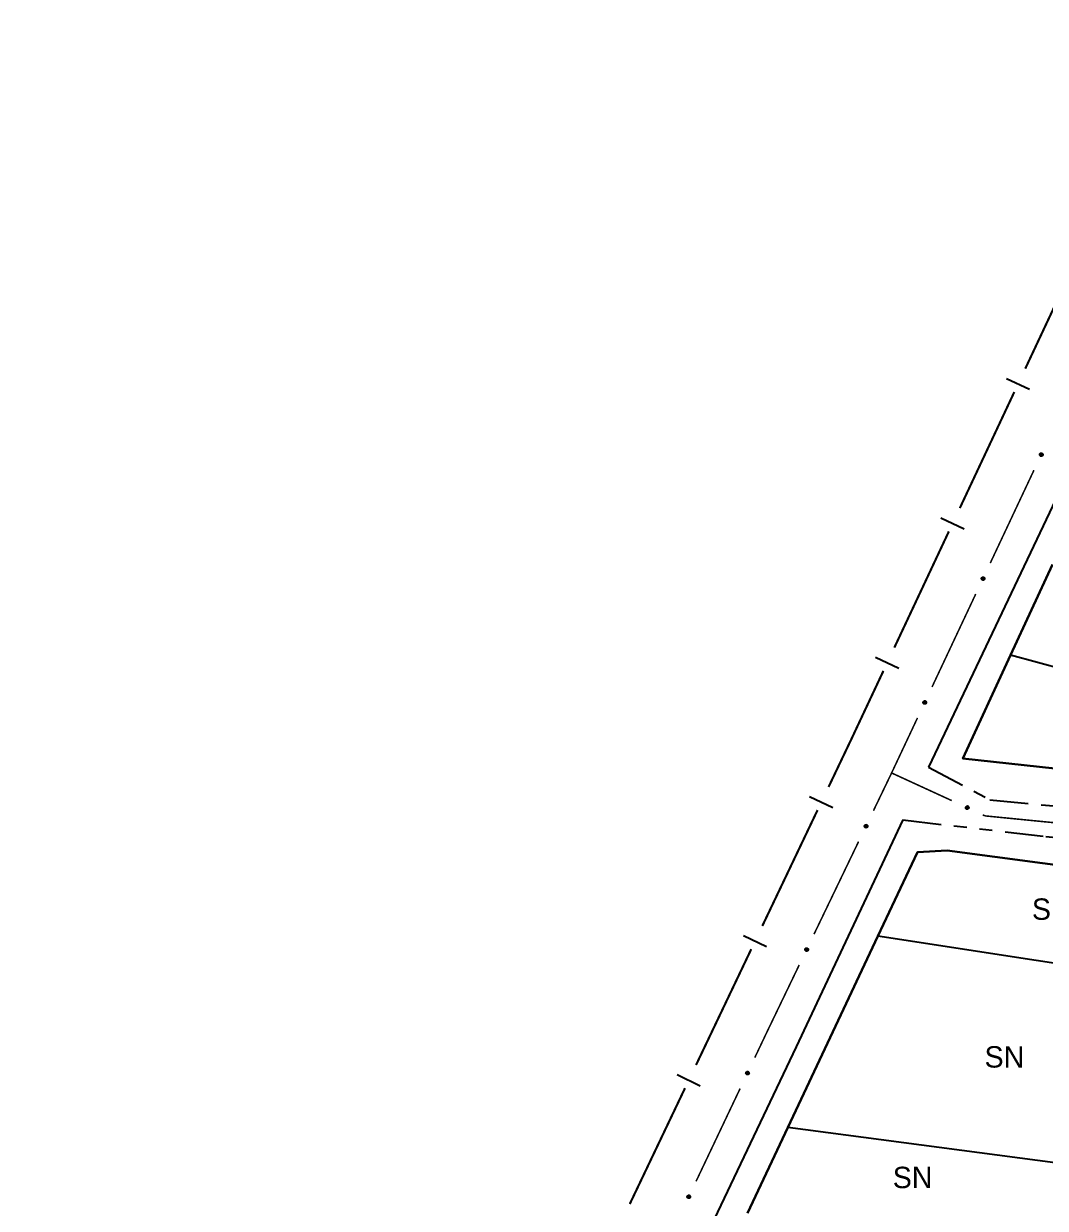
# Model space of a CAD drawing. Extents: x 203665 to 205970, y 4870865 to 4873745.
# Drawn here: x 203827.9 to 203947.2, y 4872736.4 to 4872874.8 of the extents above; entities that cross this region are included whole.
import ezdxf
from ezdxf.enums import TextEntityAlignment as Align

# ---------------------------------------------------------------- set-up
doc = ezdxf.new("R2010")
doc.units = 0
doc.header["$LTSCALE"] = 1.5
doc.header["$MEASUREMENT"] = 0
doc.linetypes.add('TRACO_25', pattern=[8, 3, -1, 1, -1, 1, -1])
for name, color, linetype in [('CD_MALHA_LOTES', 7, 'CONTINUOUS'), ('LM-LIM-SETORES-BAIRROS', 250, 'CONTINUOUS'), ('RU-QUADRA', 210, 'CONTINUOUS'), ('SV-EIXO-RUA-N-PAV', 6, 'CONTINUOUS'), ('SV-EIXO-RUA-PAV', 20, 'CONTINUOUS'), ('SV-RUA-NAO-PAV', 7, 'CONTINUOUS'), ('SV-RUA-PAVIM', 7, 'CONTINUOUS'), ('Th_NmrPort', 1, 'CONTINUOUS')]:
    doc.layers.add(name, color=color, linetype=linetype)

msp = doc.modelspace()

# ---------------------------------------------------------------- linework, layer by layer
at = {"layer": 'CD_MALHA_LOTES', "linetype": 'Continuous', "flags": 128}
for points in [[(203943.168592, 4872801.045672), (203948.072395, 4872811.631434)], [(203937.575021, 4872788.970916), (203943.168592, 4872801.045672)], [(203974.702334, 4872792.465136), (203943.168592, 4872801.045672)], [(203980.561879, 4872784.312844), (203937.575021, 4872788.970916)], [(203969.757067, 4872773.707985), (203935.757059, 4872778.219792), (203932.286352, 4872778.033494), (203927.663544, 4872768.21169)], [(203927.663544, 4872768.21169), (203917.138509, 4872745.849774)], [(203964.658147, 4872762.528245), (203927.663544, 4872768.21169)], [(203917.138509, 4872745.849774), (203912.422159, 4872735.829224)], [(203955.141769, 4872740.828418), (203917.138509, 4872745.849774)]]:
    msp.add_lwpolyline(points, dxfattribs=at)
at = {"layer": 'LM-LIM-SETORES-BAIRROS', "const_width": 0.25}
for points in [[(203944.882168, 4872834.516732), (203951.254151, 4872848.096048)], [(203937.235789, 4872818.221552), (203943.607772, 4872831.800869)], [(203929.58941, 4872801.926372), (203935.961393, 4872815.505689)], [(203924.625138, 4872791.347024), (203928.315014, 4872799.210509)], [(203921.908998, 4872785.647286), (203924.490132, 4872791.063719)], [(203924.490132, 4872791.063719), (203924.625138, 4872791.347024)], [(203914.165594, 4872769.397988), (203920.61843, 4872782.93907)], [(203906.422189, 4872753.14869), (203912.875026, 4872766.689772)], [(203898.678785, 4872736.899392), (203905.131622, 4872750.440473)]]:
    msp.add_lwpolyline(points, dxfattribs=at)
at = {"layer": 'LM-LIM-SETORES-BAIRROS'}
for points in [[(203945.390502, 4872832.068958), (203942.674639, 4872833.343355)], [(203937.744123, 4872815.773778), (203935.02826, 4872817.048175)], [(203930.097744, 4872799.478598), (203927.381881, 4872800.752995)], [(203922.402728, 4872783.196525), (203919.694511, 4872784.487092)], [(203914.659323, 4872766.947227), (203911.951107, 4872768.237794)], [(203906.915919, 4872750.697929), (203904.207703, 4872751.988496)]]:
    msp.add_lwpolyline(points, dxfattribs=at)
at = {"layer": 'RU-QUADRA', "linetype": 'Continuous'}
msp.add_lwpolyline([(203948.072395, 4872811.631434), (203943.168592, 4872801.045672), (203937.575021, 4872788.970916), (203980.561879, 4872784.312844)], dxfattribs=at)
at = {"layer": 'RU-QUADRA', "linetype": 'Continuous', "flags": 128}
msp.add_lwpolyline([(203912.422159, 4872735.829224), (203917.138509, 4872745.849774), (203927.663544, 4872768.21169), (203932.286352, 4872778.033494), (203935.757059, 4872778.219792), (203969.757067, 4872773.707985)], dxfattribs=at)
at = {"layer": 'SV-EIXO-RUA-N-PAV', "const_width": 0.18}
for points in [[(203929.926614, 4872786.975724), (203929.269969, 4872787.277502)], [(203936.287073, 4872784.052616), (203929.926614, 4872786.975724)], [(203940.182754, 4872782.262258), (203939.921621, 4872782.382268)], [(203940.891908, 4872782.192163), (203940.182754, 4872782.262258)], [(203951.838563, 4872781.110155), (203940.891908, 4872782.192163)]]:
    msp.add_lwpolyline(points, dxfattribs=at)
at = {"layer": 'SV-EIXO-RUA-N-PAV'}
msp.add_lwpolyline([(203938.188932, 4872783.05742), (203938.143312, 4872783.039789), (203938.100498, 4872783.033966), (203938.063392, 4872783.039386), (203938.03185, 4872783.052726), (203938.001119, 4872783.070008), (203937.97398, 4872783.094267), (203937.949823, 4872783.127864), (203937.931816, 4872783.173504), (203937.928733, 4872783.217754), (203937.932101, 4872783.254417), (203937.944117, 4872783.288107), (203937.961406, 4872783.31768), (203937.987537, 4872783.345037), (203938.021824, 4872783.369186), (203938.068154, 4872783.386182), (203938.110166, 4872783.391603), (203938.14592, 4872783.385418), (203938.179713, 4872783.373123), (203938.210876, 4872783.355103), (203938.237379, 4872783.331136), (203938.26163, 4872783.296571), (203938.277799, 4872783.250621), (203938.283685, 4872783.208781), (203938.278004, 4872783.17295), (203938.26515, 4872783.139952), (203938.248191, 4872783.108919), (203938.224941, 4872783.080623), (203938.188932, 4872783.05742)], close=True, dxfattribs=at)
for points in [[(203938.248191, 4872783.108919), (203937.928733, 4872783.217754)], [(203938.224941, 4872783.080623), (203937.931816, 4872783.173504)], [(203938.26515, 4872783.139952), (203937.932101, 4872783.254417)], [(203938.252772, 4872783.125022), (203937.934192, 4872783.232388)], [(203938.232327, 4872783.096874), (203937.934255, 4872783.193314)], [(203938.269396, 4872783.157928), (203937.940798, 4872783.272902)], [(203938.278004, 4872783.17295), (203937.944117, 4872783.288107)], [(203938.206923, 4872783.071006), (203937.944807, 4872783.150922)], [(203938.188932, 4872783.05742), (203937.949823, 4872783.127864)], [(203938.278012, 4872783.193013), (203937.955713, 4872783.302089)], [(203938.283685, 4872783.208781), (203937.961406, 4872783.31768)], [(203938.163692, 4872783.048826), (203937.968797, 4872783.10836)], [(203938.143312, 4872783.039789), (203937.97398, 4872783.094267)], [(203938.279189, 4872783.231517), (203937.979207, 4872783.330337)], [(203938.277799, 4872783.250621), (203937.987537, 4872783.345037)], [(203938.11892, 4872783.036364), (203937.996006, 4872783.079337)], [(203938.100498, 4872783.033966), (203938.001119, 4872783.070008)], [(203938.265587, 4872783.27381), (203938.00766, 4872783.356305)], [(203938.26163, 4872783.296571), (203938.021824, 4872783.369186)], [(203938.243507, 4872783.313992), (203938.052232, 4872783.374866)], [(203938.237379, 4872783.331136), (203938.068154, 4872783.386182)], [(203938.219918, 4872783.344355), (203938.095194, 4872783.386658)], [(203938.210876, 4872783.355103), (203938.110166, 4872783.391603)]]:
    msp.add_lwpolyline(points, dxfattribs=at)
at = {"layer": 'SV-EIXO-RUA-PAV'}
for points in [[(203946.913315, 4872824.557441), (203946.930553, 4872824.511671), (203946.936009, 4872824.468809), (203946.930271, 4872824.431751), (203946.916661, 4872824.400325), (203946.899116, 4872824.369743), (203946.874625, 4872824.342813), (203946.840822, 4872824.318945), (203946.79503, 4872824.30133), (203946.750755, 4872824.298627), (203946.714122, 4872824.302309), (203946.680536, 4872824.314614), (203946.651113, 4872824.332155), (203946.623981, 4872824.35852), (203946.600127, 4872824.393013), (203946.583529, 4872824.439487), (203946.578468, 4872824.481544), (203946.58496, 4872824.517244), (203946.597544, 4872824.55093), (203946.61583, 4872824.581937), (203946.640023, 4872824.608233), (203946.674795, 4872824.632188), (203946.720882, 4872824.647962), (203946.762772, 4872824.653489), (203946.798553, 4872824.6475), (203946.831439, 4872824.634364), (203946.862326, 4872824.61714), (203946.890421, 4872824.593648), (203946.913315, 4872824.557441)], [(203940.107491, 4872810.077083), (203940.12473, 4872810.031313), (203940.130186, 4872809.988451), (203940.124448, 4872809.951393), (203940.110838, 4872809.919967), (203940.093293, 4872809.889385), (203940.068802, 4872809.862455), (203940.034999, 4872809.838587), (203939.989207, 4872809.820972), (203939.944931, 4872809.818269), (203939.908298, 4872809.821951), (203939.874713, 4872809.834256), (203939.84529, 4872809.851797), (203939.818157, 4872809.878162), (203939.794304, 4872809.912655), (203939.777706, 4872809.959129), (203939.772645, 4872810.001186), (203939.779136, 4872810.036885), (203939.791721, 4872810.070572), (203939.810007, 4872810.101579), (203939.8342, 4872810.127875), (203939.868972, 4872810.15183), (203939.915059, 4872810.167604), (203939.956948, 4872810.173131), (203939.992729, 4872810.167142), (203940.025615, 4872810.154006), (203940.056502, 4872810.136782), (203940.084598, 4872810.11329), (203940.107491, 4872810.077083)], [(203933.301668, 4872795.596725), (203933.318907, 4872795.550955), (203933.324363, 4872795.508093), (203933.318624, 4872795.471035), (203933.305015, 4872795.439609), (203933.28747, 4872795.409027), (203933.262979, 4872795.382097), (203933.229175, 4872795.358229), (203933.183383, 4872795.340614), (203933.139108, 4872795.33791), (203933.102475, 4872795.341593), (203933.068889, 4872795.353897), (203933.039466, 4872795.371439), (203933.012334, 4872795.397804), (203932.98848, 4872795.432297), (203932.971882, 4872795.478771), (203932.966821, 4872795.520828), (203932.973313, 4872795.556527), (203932.985897, 4872795.590214), (203933.004183, 4872795.621221), (203933.028377, 4872795.647517), (203933.063149, 4872795.671472), (203933.109236, 4872795.687246), (203933.151125, 4872795.692773), (203933.186906, 4872795.686784), (203933.219792, 4872795.673648), (203933.250679, 4872795.656424), (203933.278775, 4872795.632932), (203933.301668, 4872795.596725)], [(203926.440272, 4872781.141692), (203926.457096, 4872781.095768), (203926.462165, 4872781.052859), (203926.456092, 4872781.015853), (203926.442198, 4872780.984552), (203926.424378, 4872780.95413), (203926.399644, 4872780.927423), (203926.365627, 4872780.903861), (203926.319677, 4872780.886661), (203926.27538, 4872780.884357), (203926.238781, 4872780.88837), (203926.205308, 4872780.900978), (203926.176045, 4872780.918785), (203926.149152, 4872780.945394), (203926.125611, 4872780.980101), (203926.109434, 4872781.026723), (203926.104753, 4872781.068825), (203926.111567, 4872781.104464), (203926.124456, 4872781.138035), (203926.143021, 4872781.168875), (203926.167451, 4872781.194952), (203926.202438, 4872781.218591), (203926.248666, 4872781.233949), (203926.290604, 4872781.239096), (203926.326329, 4872781.232785), (203926.359095, 4872781.219352), (203926.389825, 4872781.201849), (203926.417707, 4872781.178104), (203926.440272, 4872781.141692)], [(203919.503849, 4872766.723438), (203919.520674, 4872766.677514), (203919.525742, 4872766.634605), (203919.519669, 4872766.5976), (203919.505776, 4872766.566298), (203919.487955, 4872766.535876), (203919.463222, 4872766.509169), (203919.429204, 4872766.485607), (203919.383255, 4872766.468407), (203919.338957, 4872766.466103), (203919.302359, 4872766.470117), (203919.268885, 4872766.482724), (203919.239622, 4872766.500531), (203919.212729, 4872766.527141), (203919.189188, 4872766.561847), (203919.173011, 4872766.60847), (203919.16833, 4872766.650571), (203919.175145, 4872766.68621), (203919.188033, 4872766.719781), (203919.206598, 4872766.750622), (203919.231028, 4872766.776699), (203919.266015, 4872766.800338), (203919.312243, 4872766.815695), (203919.354181, 4872766.820843), (203919.389906, 4872766.814531), (203919.422672, 4872766.801098), (203919.453402, 4872766.783595), (203919.481284, 4872766.75985), (203919.503849, 4872766.723438)], [(203912.591925, 4872752.294128), (203912.608993, 4872752.248294), (203912.614289, 4872752.205412), (203912.608413, 4872752.168375), (203912.594686, 4872752.137001), (203912.577028, 4872752.106484), (203912.552437, 4872752.079646), (203912.518545, 4872752.055903), (203912.472688, 4872752.038459), (203912.428403, 4872752.03592), (203912.391784, 4872752.039738), (203912.358244, 4872752.052168), (203912.328886, 4872752.069819), (203912.301853, 4872752.096285), (203912.278127, 4872752.130866), (203912.261702, 4872752.177401), (203912.256798, 4872752.219477), (203912.263422, 4872752.255152), (203912.276132, 4872752.288792), (203912.294533, 4872752.31973), (203912.318824, 4872752.345937), (203912.353685, 4872752.369761), (203912.39983, 4872752.385364), (203912.44174, 4872752.390735), (203912.477498, 4872752.384613), (203912.510335, 4872752.371355), (203912.541158, 4872752.354016), (203912.569166, 4872752.33042), (203912.591925, 4872752.294128)], [(203905.73228, 4872737.839188), (203905.749348, 4872737.793355), (203905.754645, 4872737.750473), (203905.748769, 4872737.713436), (203905.735042, 4872737.682061), (203905.717384, 4872737.651545), (203905.692793, 4872737.624706), (203905.658901, 4872737.600963), (203905.613044, 4872737.583519), (203905.568759, 4872737.58098), (203905.53214, 4872737.584799), (203905.4986, 4872737.597228), (203905.469242, 4872737.614879), (203905.442208, 4872737.641345), (203905.418483, 4872737.675926), (203905.402058, 4872737.722462), (203905.397154, 4872737.764538), (203905.403778, 4872737.800212), (203905.416488, 4872737.833852), (203905.434889, 4872737.86479), (203905.45918, 4872737.890997), (203905.494041, 4872737.914822), (203905.540186, 4872737.930425), (203905.582096, 4872737.935795), (203905.617854, 4872737.929674), (203905.650691, 4872737.916415), (203905.681514, 4872737.899076), (203905.709522, 4872737.87548), (203905.73228, 4872737.839188)]]:
    msp.add_lwpolyline(points, close=True, dxfattribs=at)
for points in [[(203946.61583, 4872824.581937), (203946.578468, 4872824.481544)], [(203946.626656, 4872824.590887), (203946.583285, 4872824.46653)], [(203946.640023, 4872824.608233), (203946.583529, 4872824.439487)], [(203946.65722, 4872824.614215), (203946.594708, 4872824.423468)], [(203946.674795, 4872824.632188), (203946.600127, 4872824.393013)], [(203946.69759, 4872824.635949), (203946.612886, 4872824.378739)], [(203946.720882, 4872824.647962), (203946.623981, 4872824.35852)], [(203946.739997, 4872824.649188), (203946.638609, 4872824.350064)], [(203946.762772, 4872824.653489), (203946.651113, 4872824.332155)], [(203946.77849, 4872824.647681), (203946.666654, 4872824.326329)], [(203946.798553, 4872824.6475), (203946.680536, 4872824.314614)], [(203946.8135, 4872824.638765), (203946.695712, 4872824.311164)], [(203946.831439, 4872824.634364), (203946.714122, 4872824.302309)], [(203946.846263, 4872824.621858), (203946.736168, 4872824.304211)], [(203946.862326, 4872824.61714), (203946.750755, 4872824.298627)], [(203946.874234, 4872824.601173), (203946.775241, 4872824.303939)], [(203946.890421, 4872824.593648), (203946.79503, 4872824.30133)], [(203946.899883, 4872824.575549), (203946.817722, 4872824.314127)], [(203946.913315, 4872824.557441), (203946.840822, 4872824.318945)], [(203946.921691, 4872824.532128), (203946.860488, 4872824.337751)], [(203946.930553, 4872824.511671), (203946.874625, 4872824.342813)], [(203946.933769, 4872824.487251), (203946.889743, 4872824.36471)], [(203946.936009, 4872824.468809), (203946.899116, 4872824.369743)], [(203939.820832, 4872810.110529), (203939.777462, 4872809.986172)], [(203939.8342, 4872810.127875), (203939.777706, 4872809.959129)], [(203939.851397, 4872810.133857), (203939.788884, 4872809.94311)], [(203939.868972, 4872810.15183), (203939.794304, 4872809.912655)], [(203939.891767, 4872810.155591), (203939.807062, 4872809.898381)], [(203939.915059, 4872810.167604), (203939.818157, 4872809.878162)], [(203939.934174, 4872810.16883), (203939.832786, 4872809.869706)], [(203939.956948, 4872810.173131), (203939.84529, 4872809.851797)], [(203939.972667, 4872810.167323), (203939.860831, 4872809.845971)], [(203939.992729, 4872810.167142), (203939.874713, 4872809.834256)], [(203940.007677, 4872810.158407), (203939.889889, 4872809.830806)], [(203940.025615, 4872810.154006), (203939.908298, 4872809.821951)], [(203940.040439, 4872810.1415), (203939.930345, 4872809.823853)], [(203940.056502, 4872810.136782), (203939.944931, 4872809.818269)], [(203940.06841, 4872810.120815), (203939.969418, 4872809.823581)], [(203940.084598, 4872810.11329), (203939.989207, 4872809.820972)], [(203939.810007, 4872810.101579), (203939.772645, 4872810.001186)], [(203940.09406, 4872810.09519), (203940.011899, 4872809.833769)], [(203940.107491, 4872810.077083), (203940.034999, 4872809.838587)], [(203940.115868, 4872810.05177), (203940.054665, 4872809.857393)], [(203940.12473, 4872810.031313), (203940.068802, 4872809.862455)], [(203940.127946, 4872810.006893), (203940.08392, 4872809.884352)], [(203940.130186, 4872809.988451), (203940.093293, 4872809.889385)], [(203933.004183, 4872795.621221), (203932.966821, 4872795.520828)], [(203933.015009, 4872795.630171), (203932.971638, 4872795.505814)], [(203933.028377, 4872795.647517), (203932.971882, 4872795.478771)], [(203933.045574, 4872795.653499), (203932.983061, 4872795.462752)], [(203933.063149, 4872795.671472), (203932.98848, 4872795.432297)], [(203933.085943, 4872795.675233), (203933.001239, 4872795.418023)], [(203933.109236, 4872795.687246), (203933.012334, 4872795.397804)], [(203933.128351, 4872795.688471), (203933.026963, 4872795.389348)], [(203933.151125, 4872795.692773), (203933.039466, 4872795.371439)], [(203933.166843, 4872795.686965), (203933.055008, 4872795.365613)], [(203933.186906, 4872795.686784), (203933.068889, 4872795.353897)], [(203933.201854, 4872795.678048), (203933.084065, 4872795.350448)], [(203933.219792, 4872795.673648), (203933.102475, 4872795.341593)], [(203933.234616, 4872795.661142), (203933.124522, 4872795.343495)], [(203933.250679, 4872795.656424), (203933.139108, 4872795.33791)], [(203933.262587, 4872795.640457), (203933.163595, 4872795.343223)], [(203933.278775, 4872795.632932), (203933.183383, 4872795.340614)], [(203933.288236, 4872795.614832), (203933.206076, 4872795.353411)], [(203933.301668, 4872795.596725), (203933.229175, 4872795.358229)], [(203933.310045, 4872795.571412), (203933.248842, 4872795.377035)], [(203933.318907, 4872795.550955), (203933.262979, 4872795.382097)], [(203933.322122, 4872795.526535), (203933.278097, 4872795.403994)], [(203933.324363, 4872795.508093), (203933.28747, 4872795.409027)], [(203926.143021, 4872781.168875), (203926.104753, 4872781.068825)], [(203926.167451, 4872781.194952), (203926.109434, 4872781.026723)], [(203926.153927, 4872781.177727), (203926.109434, 4872781.053768)], [(203926.184701, 4872781.200778), (203926.120467, 4872781.010604)], [(203926.202438, 4872781.218591), (203926.125611, 4872780.980101)], [(203926.225266, 4872781.222147), (203926.13824, 4872780.965713)], [(203926.248666, 4872781.233949), (203926.149152, 4872780.945394)], [(203926.267791, 4872781.235001), (203926.163703, 4872780.936806)], [(203926.290604, 4872781.239096), (203926.176045, 4872780.918785)], [(203926.306269, 4872781.233146), (203926.191533, 4872780.912819)], [(203926.326329, 4872781.232785), (203926.205308, 4872780.900978)], [(203926.341197, 4872781.223914), (203926.220452, 4872780.897392)], [(203926.359095, 4872781.219352), (203926.238781, 4872780.88837)], [(203926.373805, 4872781.206713), (203926.260844, 4872780.890073)], [(203926.389825, 4872781.201849), (203926.27538, 4872780.884357)], [(203926.401588, 4872781.185775), (203926.299913, 4872780.889449)], [(203926.417707, 4872781.178104), (203926.319677, 4872780.886661)], [(203926.427005, 4872781.15992), (203926.342485, 4872780.899252)], [(203926.440272, 4872781.141692), (203926.365627, 4872780.903861)], [(203926.44842, 4872781.116305), (203926.385462, 4872780.922489)], [(203926.457096, 4872781.095768), (203926.399644, 4872780.927423)], [(203926.460091, 4872781.07132), (203926.41496, 4872780.949181)], [(203926.462165, 4872781.052859), (203926.424378, 4872780.95413)], [(203919.206598, 4872766.750622), (203919.16833, 4872766.650571)], [(203919.231028, 4872766.776699), (203919.173011, 4872766.60847)], [(203919.217505, 4872766.759474), (203919.173011, 4872766.635514)], [(203919.248279, 4872766.782524), (203919.184045, 4872766.592351)], [(203919.266015, 4872766.800338), (203919.189188, 4872766.561847)], [(203919.288843, 4872766.803893), (203919.201818, 4872766.547459)], [(203919.312243, 4872766.815695), (203919.212729, 4872766.527141)], [(203919.331368, 4872766.816747), (203919.227281, 4872766.518553)], [(203919.354181, 4872766.820843), (203919.239622, 4872766.500531)], [(203919.369846, 4872766.814893), (203919.25511, 4872766.494565)], [(203919.389906, 4872766.814531), (203919.268885, 4872766.482724)], [(203919.404774, 4872766.80566), (203919.28403, 4872766.479138)], [(203919.422672, 4872766.801098), (203919.302359, 4872766.470117)], [(203919.437382, 4872766.788459), (203919.324421, 4872766.47182)], [(203919.453402, 4872766.783595), (203919.338957, 4872766.466103)], [(203919.465165, 4872766.767522), (203919.36349, 4872766.471195)], [(203919.481284, 4872766.75985), (203919.383255, 4872766.468407)], [(203919.490582, 4872766.741666), (203919.406062, 4872766.480998)], [(203919.503849, 4872766.723438), (203919.429204, 4872766.485607)], [(203919.511997, 4872766.698051), (203919.449039, 4872766.504235)], [(203919.520674, 4872766.677514), (203919.463222, 4872766.509169)], [(203919.523668, 4872766.653066), (203919.478537, 4872766.530928)], [(203919.525742, 4872766.634605), (203919.487955, 4872766.535876)], [(203912.294533, 4872752.31973), (203912.256798, 4872752.219477)], [(203912.305392, 4872752.32864), (203912.261559, 4872752.204445)], [(203912.318824, 4872752.345937), (203912.261702, 4872752.177401)], [(203912.336043, 4872752.351854), (203912.272821, 4872752.161341)], [(203912.353685, 4872752.369761), (203912.278127, 4872752.130866)], [(203912.376493, 4872752.373438), (203912.290833, 4872752.116545)], [(203912.39983, 4872752.385364), (203912.301853, 4872752.096285)], [(203912.41895, 4872752.386518), (203912.316449, 4872752.087774)], [(203912.44174, 4872752.390735), (203912.328886, 4872752.069819)], [(203912.457436, 4872752.384869), (203912.344406, 4872752.063935)], [(203912.477498, 4872752.384613), (203912.358244, 4872752.052168)], [(203912.492413, 4872752.375822), (203912.373407, 4872752.048662)], [(203912.510335, 4872752.371355), (203912.391784, 4872752.039738)], [(203912.525113, 4872752.358794), (203912.413837, 4872752.041559)], [(203912.541158, 4872752.354016), (203912.428403, 4872752.03592)], [(203912.553006, 4872752.338005), (203912.452909, 4872752.041142)], [(203912.569166, 4872752.33042), (203912.472688, 4872752.038459)], [(203912.57856, 4872752.312285), (203912.495428, 4872752.051171)], [(203912.591925, 4872752.294128), (203912.518545, 4872752.055903)], [(203912.600207, 4872752.268784), (203912.538281, 4872752.074636)], [(203912.608993, 4872752.248294), (203912.552437, 4872752.079646)], [(203912.612118, 4872752.223862), (203912.567637, 4872752.101486)], [(203912.614289, 4872752.205412), (203912.577028, 4872752.106484)], [(203905.434889, 4872737.86479), (203905.397154, 4872737.764538)], [(203905.445748, 4872737.8737), (203905.401915, 4872737.749506)], [(203905.45918, 4872737.890997), (203905.402058, 4872737.722462)], [(203905.476399, 4872737.896914), (203905.413177, 4872737.706402)], [(203905.494041, 4872737.914822), (203905.418483, 4872737.675926)], [(203905.516849, 4872737.918498), (203905.431189, 4872737.661605)], [(203905.540186, 4872737.930425), (203905.442208, 4872737.641345)], [(203905.559306, 4872737.931579), (203905.456805, 4872737.632835)], [(203905.582096, 4872737.935795), (203905.469242, 4872737.614879)], [(203905.597792, 4872737.929929), (203905.484762, 4872737.608995)], [(203905.617854, 4872737.929674), (203905.4986, 4872737.597228)], [(203905.632769, 4872737.920882), (203905.513763, 4872737.593722)], [(203905.650691, 4872737.916415), (203905.53214, 4872737.584799)], [(203905.665468, 4872737.903854), (203905.554193, 4872737.586619)], [(203905.681514, 4872737.899076), (203905.568759, 4872737.58098)], [(203905.693362, 4872737.883065), (203905.593265, 4872737.586202)], [(203905.709522, 4872737.87548), (203905.613044, 4872737.583519)], [(203905.718916, 4872737.857345), (203905.635784, 4872737.596232)], [(203905.73228, 4872737.839188), (203905.658901, 4872737.600963)], [(203905.740563, 4872737.813845), (203905.678637, 4872737.619697)], [(203905.749348, 4872737.793355), (203905.692793, 4872737.624706)], [(203905.752473, 4872737.768923), (203905.707992, 4872737.646546)], [(203905.754645, 4872737.750473), (203905.717384, 4872737.651545)]]:
    msp.add_lwpolyline(points, dxfattribs=at)
at = {"layer": 'SV-EIXO-RUA-PAV', "const_width": 0.18}
for points in [[(203945.901845, 4872822.664187), (203940.797477, 4872811.803918)], [(203939.096022, 4872808.183828), (203933.991654, 4872797.32356)], [(203932.290198, 4872793.70347), (203929.312651, 4872787.368314)], [(203929.269969, 4872787.277502), (203927.145838, 4872782.86222)], [(203929.312651, 4872787.368314), (203929.269969, 4872787.277502)], [(203925.411732, 4872779.257657), (203920.209415, 4872768.443966)], [(203918.475309, 4872764.839403), (203915.007098, 4872757.630276)], [(203915.007098, 4872757.630276), (203914.658643, 4872756.905967)], [(203914.658643, 4872756.905967), (203913.28833, 4872754.018384)], [(203911.573419, 4872750.404649), (203906.428686, 4872739.563444)]]:
    msp.add_lwpolyline(points, dxfattribs=at)
at = {"layer": 'SV-RUA-NAO-PAV', "linetype": 'TRACO_25'}
for points in [[(203933.575011, 4872787.957553, 12.533545), (203940.753469, 4872784.1553, 12.262516), (203970.539932, 4872781.211095, 11.919744), (203977.911313, 4872780.580753, 11.919744), (203979.867223, 4872781.754298, 11.919744), (203981.23636, 4872783.612412, 11.919744)], [(203930.594905, 4872781.783788, 12.525574), (203947.270027, 4872779.871783, 12.310345), (204006.484688, 4872773.426717, 11.688573), (204009.600576, 4872770.301509, 11.688573), (204010.052753, 4872767.557772, 11.688573), (204010.012708, 4872765.243848, 11.688573), (203996.619646, 4872739.13943, 11.760316), (203984.439828, 4872714.161919, 11.935688), (203978.456493, 4872701.891718, 11.935688), (203974.625204, 4872693.948163, 11.83519), (203971.858907, 4872684.56722, 11.72586), (203969.065464, 4872667.735381, 11.914702), (203969.404389, 4872644.392544, 11.865006), (203972.213737, 4872619.689376, 11.417747), (203977.183462, 4872619.889062, 11.417747)]]:
    msp.add_polyline3d(points, dxfattribs=at)
at = {"layer": 'SV-RUA-PAVIM', "linetype": 'Continuous'}
for points in [[(203974.564056, 4872874.830701, 12.605288), (203952.55893, 4872827.871024, 12.661088), (203933.575011, 4872787.957553, 12.549488)], [(203930.594905, 4872781.783788, 12.549488), (203918.102912, 4872755.277122, 12.501659), (203902.443255, 4872722.278414, 12.262516), (203897.390734, 4872711.510356, 12.127002), (203886.435535, 4872688.162366, 12.127002), (203854.867769, 4872621.397555, 11.83519), (203827.881075, 4872563.352392, 11.16927)]]:
    msp.add_polyline3d(points, dxfattribs=at)

# ---------------------------------------------------------------- texts
at = {"layer": 'Th_NmrPort', "color": 1}
for p in [(203945.658406, 4872771.365102), (203940.124215, 4872754.101352), (203929.401148, 4872740.011819)]:
    msp.add_text('SN', height=2.5, dxfattribs=at).set_placement(p, align=Align.MIDDLE_LEFT)

doc.saveas('drawing.dxf')
